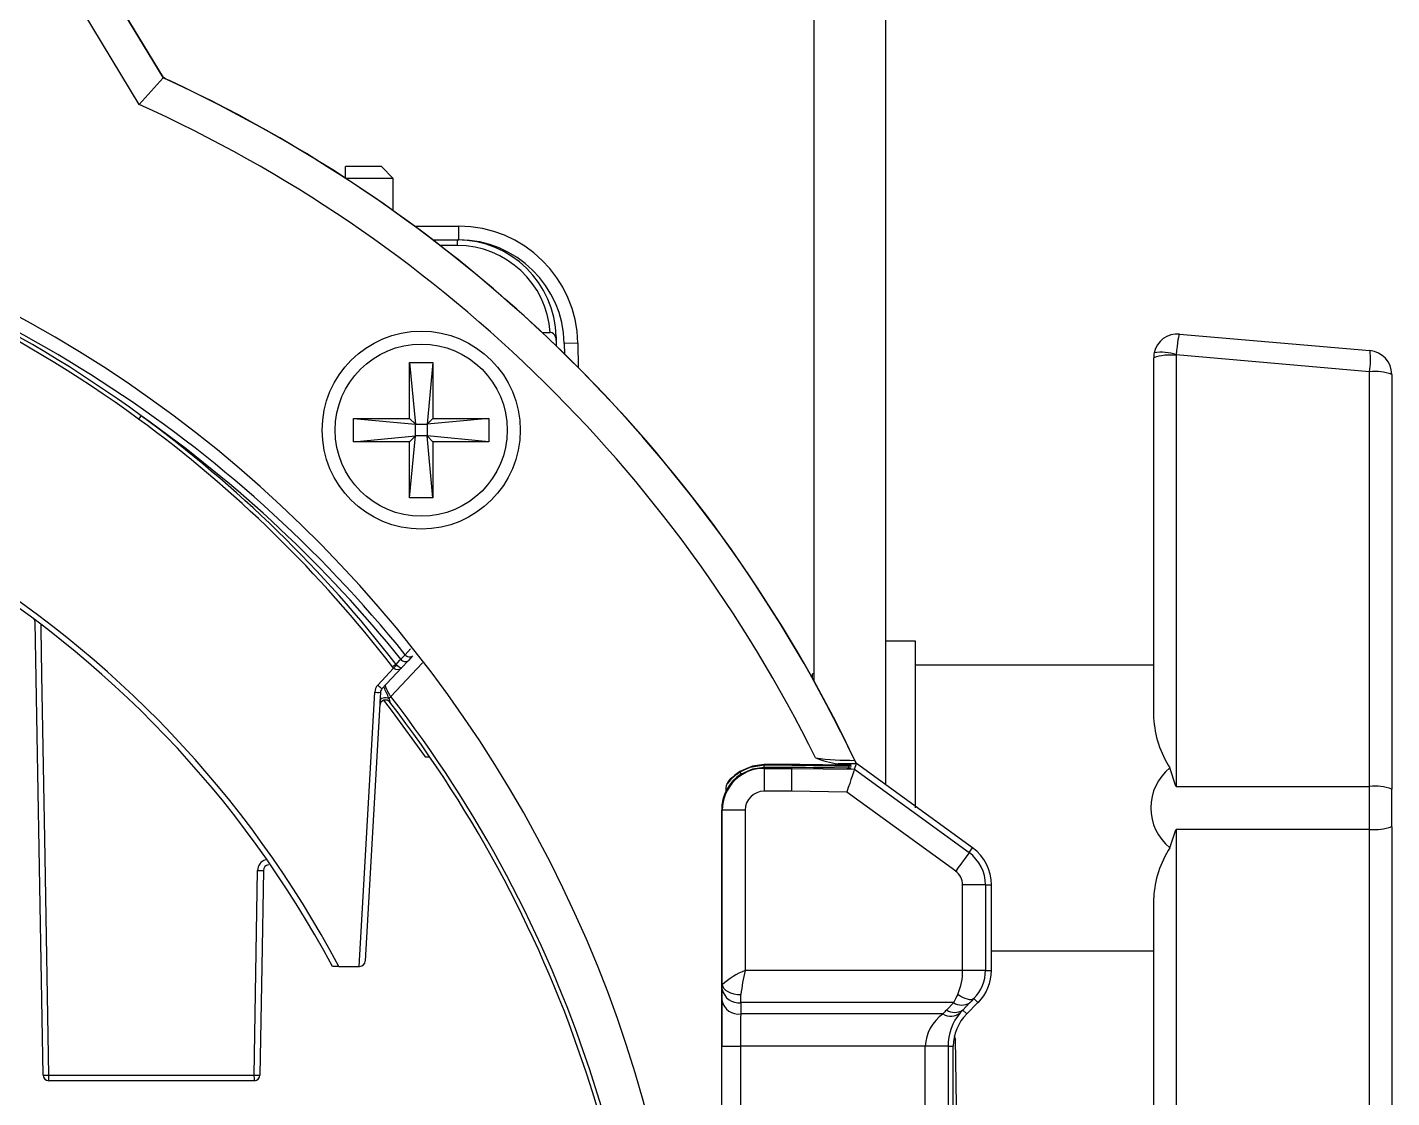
# Model space of a CAD drawing. Extents: x 6 to 134, y 1 to 99.
# Drawn here: x 58.83 to 62.412, y 46.245 to 49.056 of the extents above; entities that cross this region are included whole.
import ezdxf

# ---------------------------------------------------------------- set-up
doc = ezdxf.new("R2010")
doc.units = 0
doc.header["$MEASUREMENT"] = 0
doc.layers.add('OBJECT', color=7, linetype='CONTINUOUS')

msp = doc.modelspace()

# ---------------------------------------------------------------- linework, layer by layer
at = {"layer": 'OBJECT'}
for p, q in [((60.8964, 47.3379), (60.8964, 53.51)), ((61.0844, 47.0665), (61.0844, 53.51)), ((58.9144, 49.3726), (59.1864, 48.9233)), ((59.1868, 48.9234), (58.9208, 49.3627)), ((59.1239, 48.8527), (58.8436, 49.3158)), ((59.1868, 48.9234), (59.1863, 48.9229)), ((59.1863, 48.9229), (59.1867, 48.923)), ((59.1863, 48.9228), (59.1863, 48.9229)), ((59.1864, 48.9233), (59.1868, 48.9234)), ((59.1867, 48.923), (59.1868, 48.9234)), ((59.7596, 48.6897), (59.6654, 48.6897)), ((59.6654, 48.6587), (59.6654, 48.6897)), ((59.7906, 48.6587), (59.7596, 48.6897)), ((59.7906, 48.6587), (59.6654, 48.6587)), ((59.7906, 48.5741), (59.7906, 48.6587)), ((59.8468, 48.5334), (59.9627, 48.5334)), ((59.9627, 48.4974), (59.9627, 48.5334)), ((59.8947, 48.4974), (59.9586, 48.4974)), ((59.9586, 48.4827), (59.9139, 48.4827)), ((59.9586, 48.4974), (59.9627, 48.4974)), ((59.9586, 48.4974), (59.9586, 48.4827)), ((60.1816, 48.2545), (60.203, 48.2545)), ((60.2185, 48.2427), (60.2187, 48.2336)), ((60.2187, 48.2336), (60.219, 48.219)), ((60.2756, 48.2259), (60.2396, 48.2252)), ((60.2396, 48.2252), (60.2401, 48.1986)), ((60.2756, 48.2259), (60.2767, 48.1622)), ((61.8553, 48.2503), (62.3553, 48.2066)), ((61.7874, 47.2426), (61.7874, 48.188)), ((61.8462, 48.1943), (61.8462, 47.0627)), ((62.3542, 48.1514), (61.8464, 48.1958)), ((59.8338, 48.0284), (59.8338, 48.1754)), ((59.8338, 48.1754), (59.849, 48.0132)), ((59.8338, 48.1754), (59.8948, 48.1754)), ((59.8948, 48.1754), (59.8795, 48.0132)), ((59.8948, 48.1754), (59.8948, 48.0284)), ((62.3542, 47.0627), (62.3542, 48.1514)), ((62.4124, 48.1443), (62.4124, 47.0557)), ((59.6868, 48.0284), (59.8338, 48.0284)), ((59.6868, 48.0284), (59.849, 48.0132)), ((59.6868, 47.9674), (59.6868, 48.0284)), ((59.849, 48.0132), (59.8338, 48.0284)), ((59.849, 47.9827), (59.849, 48.0132)), ((59.849, 48.0132), (59.8795, 48.0132)), ((59.8948, 48.0284), (59.8795, 48.0132)), ((60.0418, 48.0284), (59.8795, 48.0132)), ((59.8795, 48.0132), (59.8795, 47.9827)), ((59.8948, 48.0284), (60.0418, 48.0284)), ((60.0418, 48.0284), (60.0418, 47.9674)), ((59.6868, 47.9674), (59.849, 47.9827)), ((59.8338, 47.9674), (59.849, 47.9827)), ((59.8338, 47.8204), (59.849, 47.9827)), ((59.8795, 47.9827), (59.849, 47.9827)), ((60.0418, 47.9674), (59.8795, 47.9827)), ((59.8948, 47.8204), (59.8795, 47.9827)), ((59.8795, 47.9827), (59.8948, 47.9674)), ((59.8338, 47.9674), (59.6868, 47.9674)), ((59.8338, 47.8204), (59.8338, 47.9674)), ((59.8948, 47.9674), (59.8948, 47.8204)), ((60.0418, 47.9674), (59.8948, 47.9674)), ((59.8948, 47.8204), (59.8338, 47.8204)), ((58.8713, 46.3047), (58.8505, 47.4946)), ((58.8505, 47.4946), (58.8505, 47.4946)), ((61.1624, 47.4437), (61.0844, 47.4437)), ((61.1624, 47.0062), (61.1624, 47.4437)), ((59.8109, 47.3963), (59.8222, 47.4084)), ((59.8222, 47.4084), (59.8365, 47.424)), ((59.8418, 47.4051), (59.8306, 47.3931)), ((59.7503, 47.3287), (59.7918, 47.3731)), ((59.8128, 47.374), (59.7612, 47.319)), ((59.8677, 47.3872), (59.7847, 47.2983)), ((59.7918, 47.3731), (59.7891, 47.3761)), ((59.7983, 47.383), (59.7997, 47.3815)), ((59.8306, 47.3931), (59.8128, 47.374)), ((61.7874, 47.3812), (61.1624, 47.3812)), ((60.8964, 47.3582), (60.8914, 47.3582)), ((60.8914, 47.3469), (60.8914, 47.3582)), ((59.7016, 46.59), (59.7422, 47.3099)), ((59.7572, 47.3096), (59.7174, 46.6042)), ((59.8745, 47.14), (59.8867, 47.14)), ((60.8372, 47.1199), (60.7643, 47.1198)), ((60.7643, 47.1188), (60.7643, 47.1198)), ((60.7643, 47.1188), (60.8372, 47.1187)), ((60.8372, 47.1124), (60.7643, 47.1123)), ((60.7643, 47.1099), (60.7643, 47.1123)), ((60.7643, 47.1099), (60.8372, 47.1099)), ((60.7643, 47.1099), (60.7643, 47.05)), ((60.8372, 47.1187), (60.8372, 47.1199)), ((60.8372, 47.1099), (60.8372, 47.1124)), ((60.8372, 47.1099), (61.0016, 47.1075)), ((60.9592, 47.1217), (60.9813, 47.1214)), ((60.9813, 47.1214), (60.9863, 47.1212)), ((60.9813, 47.1179), (60.9813, 47.1214)), ((60.9863, 47.1212), (60.9863, 47.1183)), ((60.9863, 47.1159), (60.9863, 47.1107)), ((61.0016, 47.1075), (61.0067, 47.1229)), ((61.0056, 47.1218), (61.0067, 47.1229)), ((61.0058, 47.1227), (61.0056, 47.1218)), ((61.0058, 47.1227), (61.0067, 47.1229)), ((61.3118, 46.9012), (61.0067, 47.1229)), ((60.6919, 47.0939), (60.7009, 47.1004)), ((61.0016, 47.1075), (61.3027, 46.8887)), ((60.6652, 47.0608), (60.6643, 47.0602)), ((60.6643, 47.0602), (60.6643, 47.0478)), ((60.8372, 47.05), (60.7643, 47.05)), ((60.9817, 47.0478), (60.8372, 47.0499)), ((61.2675, 46.8402), (60.9817, 47.0478)), ((61.8462, 47.0627), (62.3542, 47.0627)), ((62.4124, 46.9568), (62.4124, 47.0557)), ((60.6532, 43.6594), (60.6532, 47.0004)), ((60.6547, 47.0004), (60.6532, 47.0004)), ((60.7147, 47.0004), (60.6547, 47.0004)), ((60.6547, 46.542), (60.6547, 47.0004)), ((60.7147, 47.0004), (60.7147, 46.5796)), ((62.3542, 46.9498), (61.8462, 46.9498)), ((61.8462, 46.9498), (61.8462, 45.8301)), ((62.3542, 45.8611), (62.3542, 46.9498)), ((62.4124, 46.9568), (62.4124, 45.8682)), ((61.3027, 46.8887), (61.3118, 46.9012)), ((59.4253, 46.3045), (59.4347, 46.8417)), ((61.2858, 46.5796), (61.2858, 46.8042)), ((61.3458, 46.8042), (61.2858, 46.8042)), ((61.3458, 46.8042), (61.3458, 46.5796)), ((61.3458, 46.8042), (61.3613, 46.8042)), ((61.3613, 46.5796), (61.3613, 46.8042)), ((61.7874, 45.8374), (61.7874, 46.7699)), ((61.3613, 46.6312), (61.7874, 46.6312)), ((59.6477, 46.59), (59.631, 46.59)), ((59.6477, 46.59), (59.7016, 46.59)), ((59.7024, 46.59), (59.7016, 46.59)), ((61.2858, 46.5796), (60.7147, 46.5796)), ((61.3458, 46.5796), (61.2858, 46.5796)), ((61.3458, 46.5796), (61.3613, 46.5796)), ((60.654, 46.4997), (60.6546, 46.5294)), ((61.3153, 46.5056), (61.3261, 46.4948)), ((60.7036, 46.4948), (60.703, 46.4651)), ((61.234, 46.4651), (60.703, 46.4651)), ((61.2623, 46.4948), (60.7036, 46.4948)), ((61.2435, 46.4755), (61.2623, 46.4948)), ((61.2859, 46.4755), (61.2794, 46.4683)), ((61.3047, 46.4948), (61.2859, 46.4755)), ((61.2859, 46.4755), (61.2964, 46.4651)), ((61.2964, 46.4651), (61.3261, 46.4948)), ((61.2659, 46.4011), (61.2733, 45.9784)), ((60.6532, 44.2796), (60.6532, 46.3802)), ((60.6532, 46.3802), (60.7022, 46.3802)), ((61.1876, 46.3802), (60.7022, 46.3802)), ((60.7022, 46.3802), (60.7022, 44.2796)), ((61.2475, 46.3802), (61.1876, 46.3802)), ((61.1876, 44.2796), (61.1876, 46.3802)), ((61.2475, 46.3802), (61.2613, 46.3802)), ((61.2475, 46.3802), (61.2475, 45.9824)), ((61.2613, 45.989), (61.2613, 46.3802)), ((58.8859, 46.3045), (59.4253, 46.3045)), ((59.4258, 46.29), (58.8863, 46.29))]:
    msp.add_line(p, q, dxfattribs=at)
at = {"layer": 'OBJECT', "flags": 128}
for points in [[(58.8653, 47.4866), (58.8655, 47.4765), (58.8676, 47.3566), (58.876, 46.877), (58.8859, 46.3045)], [(59.7983, 47.383), (59.8083, 47.3936), (59.8109, 47.3963)], [(59.7997, 47.3815), (59.8025, 47.379), (59.8032, 47.3785), (59.8064, 47.3761), (59.8093, 47.3745), (59.8116, 47.3737), (59.8127, 47.374), (59.8128, 47.374)], [(59.756, 47.2886), (59.7567, 47.2907), (59.7584, 47.2926), (59.7609, 47.2942), (59.7642, 47.2953), (59.7679, 47.2959), (59.7719, 47.2959), (59.7758, 47.2953), (59.7794, 47.2942)], [(59.7656, 47.2886), (59.7881, 47.2592), (59.8745, 47.14)], [(59.7794, 47.2942), (59.78, 47.2947), (59.7806, 47.2951), (59.7812, 47.2956), (59.7818, 47.2961), (59.7825, 47.2966), (59.7832, 47.2972), (59.784, 47.2978), (59.7847, 47.2983)], [(59.7794, 47.2942), (59.781, 47.2878), (59.7818, 47.2846), (59.7821, 47.2837), (59.7821, 47.2835)], [(60.7009, 47.1004), (60.7283, 47.1132), (60.7643, 47.1188)], [(60.7643, 47.1198), (60.7343, 47.116), (60.701, 47.1017)], [(60.7643, 47.1123), (60.7343, 47.1082), (60.7043, 47.0949)], [(61.0056, 47.1218), (60.9922, 47.1217), (60.9592, 47.1217)], [(60.9863, 47.1183), (60.9896, 47.1182), (60.9921, 47.1181), (60.9932, 47.118), (60.993, 47.1179), (60.9914, 47.1179), (60.9886, 47.1179), (60.985, 47.1179), (60.9815, 47.1179)], [(60.9815, 47.1164), (60.9855, 47.1164), (60.9891, 47.1163), (60.9917, 47.1162), (60.9931, 47.1161), (60.9931, 47.116), (60.9918, 47.116), (60.9893, 47.1159), (60.9863, 47.1159)], [(60.9863, 47.1107), (60.9896, 47.1107), (60.9921, 47.1106), (60.9932, 47.1105), (60.993, 47.1104), (60.9914, 47.1104), (60.9886, 47.1103), (60.985, 47.1104), (60.9815, 47.1104)], [(61.0025, 47.131), (61.0025, 47.1308), (61.0058, 47.1227)], [(61.8462, 47.0627), (61.8459, 47.0636), (61.83, 47.111)], [(60.701, 47.1017), (60.6871, 47.0914), (60.6822, 47.0867), (60.6765, 47.0811), (60.6702, 47.0735), (60.6677, 47.07), (60.667, 47.0688), (60.6677, 47.0695), (60.6701, 47.0726)], [(60.702, 47.101), (60.689, 47.0918), (60.6759, 47.0794), (60.6708, 47.0735), (60.6685, 47.0706), (60.6681, 47.0701), (60.6681, 47.0701)], [(61.0016, 47.1075), (61.0011, 47.1062), (61, 47.1027), (60.9981, 47.0971), (60.9956, 47.0897), (60.9926, 47.0807), (60.9892, 47.0704), (60.9855, 47.0593), (60.9817, 47.0478)], [(61.83, 46.9015), (61.8459, 46.9489), (61.8462, 46.9498)], [(61.3027, 46.8887), (61.3019, 46.8876), (61.2999, 46.8848), (61.2966, 46.8803), (61.2922, 46.8742), (61.2869, 46.8669), (61.2808, 46.8586), (61.2743, 46.8496), (61.2675, 46.8402)], [(59.4502, 46.842), (59.4458, 46.5897), (59.4408, 46.3047)], [(60.6547, 46.542), (60.6558, 46.5369), (60.6587, 46.5321), (60.6632, 46.5276), (60.6693, 46.5237), (60.6767, 46.5205), (60.6851, 46.5181), (60.6943, 46.5165), (60.7037, 46.516)], [(61.3153, 46.5056), (61.3122, 46.5036), (61.3083, 46.5026), (61.3037, 46.5026), (61.2983, 46.5036), (61.2925, 46.5055), (61.2862, 46.5083), (61.2796, 46.512), (61.2729, 46.5164)], [(61.2631, 46.4011), (61.2636, 46.4011), (61.2653, 46.4011), (61.2659, 46.4011)]]:
    msp.add_lwpolyline(points, dxfattribs=at)
at = {"layer": 'OBJECT'}
for radius in [0.26, 0.226]:
    msp.add_circle((59.8643, 47.9979), radius, dxfattribs=at)
for centre, radius, start, end in [((78.7679, 31.4461), 26.2464, 138.25078, 138.45564), ((59.2489, 49.0149), 0.1092, 234.079, 245.2729), ((57.6223, 45.5219), 3.7436, 25.4554, 65.2986), ((57.6223, 45.5219), 3.744, 25.3165, 65.0217), ((57.6223, 45.5219), 3.6536, 26.2403, 65.7322), ((57.1963, 45.3299), 3.375, 98.3863, 0), ((57.1963, 45.3299), 3.375, 0, 81.5866), ((57.1964, 45.29), 3.3738, 38.8946, 75.4989), ((57.1959, 45.3946), 3.2728, 53.8025, 75.033), ((59.9627, 48.2204), 0.313, 1, 90), ((59.9586, 48.2374), 0.26, 1.1611, 90), ((59.9586, 48.2377), 0.245, 3.9459, 90), ((59.9627, 48.2204), 0.277, 1, 90), ((60.2018, 48.2388), 0.0157, 14.4339, 85.5407), ((60.2174, 48.2351), 0.00767, 81.1754, 92.4773), ((61.8499, 48.188), 0.0625, 85, 168.19), ((61.8499, 48.188), 0.0625, 168.19, 180), ((61.8309, 48.0569), 0.1382, 83.6687, 108.3833), ((61.8071, 48.0796), 0.1227, 71.3497, 98.65), ((61.8537, 48.1943), 0.0075, 168.19, 180), ((62.1342, 48.1833), 0.2224, 351.7396, 6.0042), ((62.3499, 48.1443), 0.0625, 0, 85), ((62.3679, 48.0207), 0.1313, 70.1947, 95.9623), ((57.1964, 45.2895), 2.775, 27.9472, 151.7139), ((57.1964, 45.29), 2.76, 28.1002, 151.7139), ((59.5375, 47.7237), 0.5142, 142.6552, 143.8501), ((57.1681, 45.3584), 3.3077, 37.5896, 53.7847), ((57.1964, 45.29), 3.3575, 38.8555, 54.8624), ((57.1687, 45.3547), 3.321, 37.6443, 53.8295), ((58.8405, 47.4944), 0.01, 1.0161, 53.2818), ((58.8405, 47.4944), 0.01, 1, 53.2825), ((59.8223, 47.4044), 0.014, 215.0835, 306.1052), ((59.8336, 47.4164), 0.0139, 215.1065, 306.111), ((60.0089, 47.0919), 0.3593, 125.8728, 127.7196), ((60.1054, 47.0877), 0.424, 136.1409, 137.6922), ((59.8018, 47.3842), 0.0149, 227.9293, 317.2548), ((59.7722, 47.3082), 0.03, 136.9161, 176.7705), ((59.8506, 47.4306), 0.143, 225.4764, 231.3478), ((59.8489, 47.3504), 0.0827, 195.9671, 219.0673), ((59.752, 47.4173), 0.1078, 264.7871, 272.7534), ((59.7703, 47.2743), 0.015, 37.63, 176.7705), ((59.7722, 47.3087), 0.015, 136.9161, 176.7705), ((59.3751, 47.1262), 0.4378, 22.5729, 26.5861), ((57.1964, 45.29), 3.2761, 358.8645, 37.8084), ((57.1964, 45.29), 3.265, 358.8645, 37.63), ((62.0535, 47.2562), 0.2665, 182.9145, 213.0038), ((60.7643, 47.0004), 0.1095, 90, 180), ((60.8301, 47.1134), 0.066, 175.3566, 180.811), ((58.5911, 47.08), 2.2462, 359.2349, 0.7651), ((61.0037, 47.9885), 0.8576, 263.014, 269.9176), ((60.9913, 47.367), 0.2474, 248.179, 262.5294), ((61.9136, 47.0062), 0.134, 128.5739, 231.4261), ((60.7638, 47.0016), 0.1107, 122.5123, 180.6176), ((60.7011, 47.0546), 0.0371, 120.6645, 171.4531), ((60.7701, 47.1379), 0.0788, 208.4542, 213.1141), ((60.7643, 47.0004), 0.0495, 90, 180), ((62.3679, 46.9321), 0.1313, 70.1947, 95.9623), ((62.3679, 47.0804), 0.1313, 264.0377, 289.8053), ((61.2413, 46.8042), 0.12, 0, 54), ((62.0543, 46.7561), 0.2673, 147.0403, 177.0413), ((59.4633, 46.8419), 0.0286, 105.8826, 180.2279), ((61.2413, 46.8042), 0.1045, 0, 54), ((59.4405, 46.9523), 0.1107, 266.9557, 274.9796), ((59.4643, 46.8424), 0.0141, 93.0056, 181.4975), ((61.2413, 46.8042), 0.0445, 0, 54), ((59.7024, 46.605), 0.015, 270, 356.7705), ((60.7925, 46.3891), 0.2058, 112.2059, 132.0255), ((61.223, 46.459), 0.5224, 166.6506, 173.7395), ((61.1388, 46.5768), 0.147, 335.7587, 1.1117), ((61.2408, 46.5796), 0.105, 315.2014, 0.0062), ((61.2413, 46.5796), 0.12, 315, 0), ((60.6974, 46.5091), 0.0444, 192.2388, 277.2243), ((60.698, 46.5388), 0.0444, 192.2383, 277.2247), ((61.2963, 46.3758), 0.1088, 124.9096, 177.6804), ((61.2544, 46.4997), 0.0402, 239.5669, 308.4878), ((61.2647, 46.5072), 0.0381, 236.1573, 303.8602), ((61.3852, 46.3802), 0.1377, 140.2299, 179.9861), ((61.3813, 46.3802), 0.12, 135, 180), ((61.2835, 46.5264), 0.0381, 236.1578, 303.8597), ((61.2359, 46.4006), 0.03, 1, 16.0206), ((58.8805, 46.4102), 0.1059, 265.0026, 272.9541), ((58.8863, 46.305), 0.015, 181, 270), ((59.0551, 46.3009), 0.1692, 178.8008, 183.7065), ((59.535, 46.3009), 0.1098, 178.1547, 185.7214), ((59.4312, 46.415), 0.1107, 266.9567, 274.9801), ((59.4258, 46.305), 0.015, 270, 359)]:
    msp.add_arc(centre, radius, start, end, dxfattribs=at)
for centre, major_axis, ratio, start_param, end_param in [((59.1864, 48.7495), (0, 0.1738), 0.009038, 0.002521, 0.070969), ((57.1964, 45.3931), (0, 3.2635), 0.999506, 5.651583, 6.022096), ((60.2037, 48.2336), (-0.0009, 0.0209), 0.717109, 4.683179, 5.135104), ((61.8499, 48.188), (0.0054, 0.0623), 0.067136, 0, 1.451939), ((61.8539, 47.1052), (1.0167, -0.0147), 0.000257, 2.602388, 3.141594), ((61.8539, 47.1034), (1.0167, -0.0153), 0.000257, 3.141595, 3.680822), ((61.8539, 47.0977), (1.0167, -0.0147), 0.000257, 2.602282, 3.141594), ((62.3499, 47.0062), (0, 0.5), 0.008776, 4.59922, 4.825558), ((60.6537, 46.5796), (0, 0.071), 0.017455, 3.926991, 4.153367), ((60.6561, 46.3802), (0, 0.169), 0.017455, 0.785398, 1.570796), ((60.7027, 46.5796), (0, 0.12), 0.010328, 3.926991, 4.153367), ((61.3057, 46.5796), (0.06, 0.12), 0.009874, 2.130562, 2.361132), ((61.3482, 46.5372), (0.06, 0.06), 0.012341, 2.137968, 2.368538), ((60.7051, 46.3802), (0, 0.12), 0.024583, 0.785398, 1.570796), ((61.3813, 46.3411), (0, 0.1925), 0.999848, 0.797818, 0.871285)]:
    msp.add_ellipse(centre, major_axis=major_axis, ratio=ratio, start_param=start_param, end_param=end_param, dxfattribs=at)

doc.saveas('drawing.dxf')
